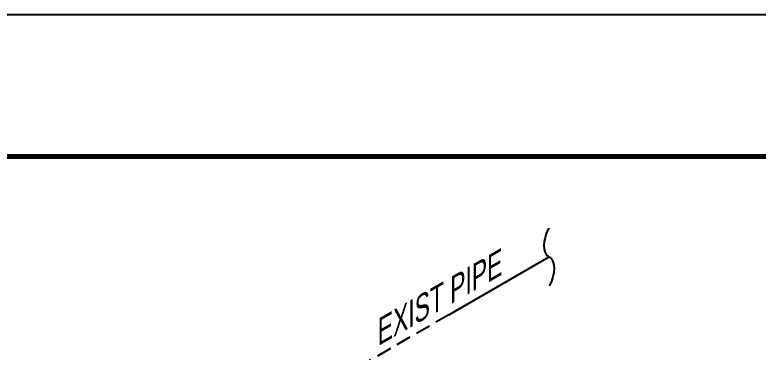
# Model space of a CAD drawing. Header units: millimetres. Extents: x 0 to 594, y 0 to 420.
# Drawn here: x 112.2 to 190.8, y 384.3 to 420 of the extents above; entities that cross this region are included whole.
import ezdxf

# ---------------------------------------------------------------- set-up
doc = ezdxf.new("R2010")
doc.units = ezdxf.units.MM
doc.header["$LTSCALE"] = 0.25
doc.linetypes.add('DASHED2', pattern=[9.525, 6.35, -3.175])
doc.layers.add('기기', color=6, linetype='Continuous')
doc.styles.add('AdskIsoMetric30', font='arial.ttf', dxfattribs={"width": 0.8, "oblique": 30, "height": 2.5})

# ---------------------------------------------------------------- blocks, each defined once
blk = doc.blocks.new('분할 표식-2-IsoLeft')
at = {"color": 0, "linetype": 'ByBlock', "lineweight": -2, "extrusion": (0, -0.816497, -0.57735)}
for p, q in [((0, 0), (-0.7071, 0.4082)), ((-0.8839, 0.3062), (-0.8839, 0.3062))]:
    blk.add_line(p, q, dxfattribs=at)
at = {"linetype": 'ByBlock', "extrusion": (0, 0, -1)}
for centre, start_param, end_param in [((-0.5259, 0.4057), 0.024424, 1.546372), ((-0.8884, 0.4108), 3.166366, 4.687616)]:
    blk.add_ellipse(centre, major_axis=(-0.1813, 0), ratio=0.57735, start_param=start_param, end_param=end_param, dxfattribs=at)

msp = doc.modelspace()

# ---------------------------------------------------------------- linework, layer by layer
msp.add_lwpolyline([(0, 0), (594, 0), (594, 420), (0, 420)], close=True)
at = {"const_width": 0.5}
msp.add_lwpolyline([(15, 15), (579, 15), (579, 405), (15, 405)], close=True, dxfattribs=at)
at = {"layer": '기기', "linetype": 'DASHED2'}
msp.add_line((158.107, 388.233), (128.366, 371.062), dxfattribs=at)

# ---------------------------------------------------------------- block references
at = {"layer": '기기', "xscale": 15, "yscale": 15, "zscale": 15, "rotation": 240.0000000000662}
msp.add_blockref('분할 표식-2-IsoLeft', (158.107, 388.233), dxfattribs=at)

# ---------------------------------------------------------------- texts
at = {"layer": '기기', "style": 'AdskIsoMetric30', "oblique": 30, "width": 0.8}
msp.add_text('EXIST PIPE', height=2.5, rotation=30, dxfattribs=at).set_placement((150.591, 384.9))

doc.saveas('drawing.dxf')
